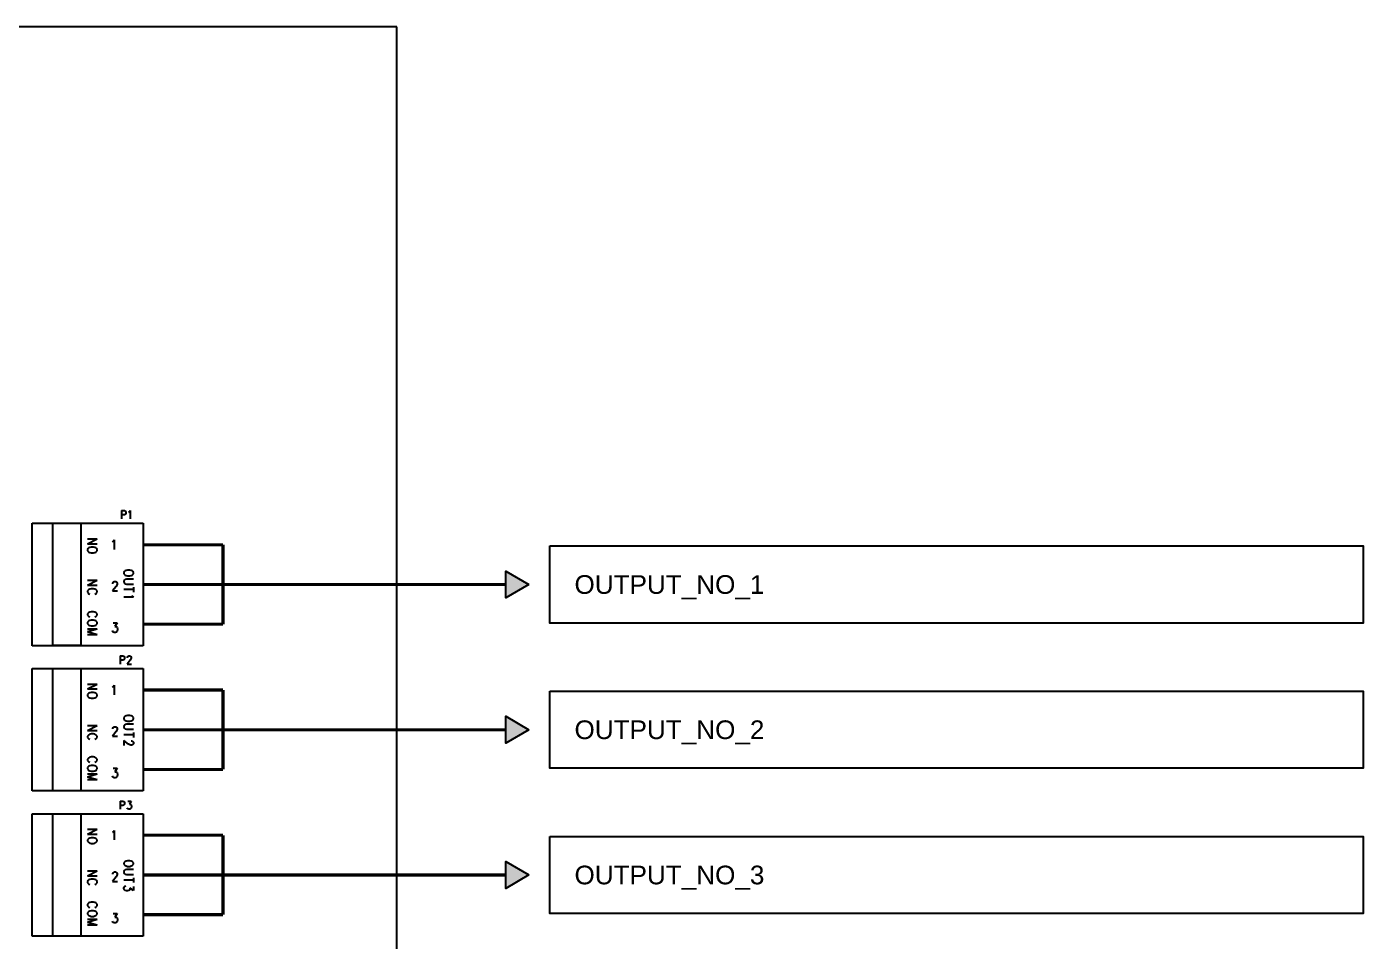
# Model space of a CAD drawing. Header units: millimetres. Extents: x 431884 to 533746, y -292344 to -203978.
# Drawn here: x 501546 to 533746, y -226016 to -203978 of the extents above; entities that cross this region are included whole.
import ezdxf
from ezdxf.enums import TextEntityAlignment as Align

# ---------------------------------------------------------------- set-up
doc = ezdxf.new("R2010")
doc.units = ezdxf.units.MM
doc.header["$LTSCALE"] = 12.5
doc.header["$MEASUREMENT"] = 0
doc.linetypes.add('HIDDEN', pattern=[0.375, 0.25, -0.125])
doc.layers.add('SST001026_PHO', color=9, linetype='Continuous')
doc.styles.get("Standard").update_dxf_attribs({"font": 'arial.ttf'})

# ---------------------------------------------------------------- blocks, each defined once
blk = doc.blocks.new('8-Way APC')
h = blk.add_hatch(color=256)
h.dxf.hatch_style = 1
h.paths.add_polyline_path([(513645, -217419), (513085, -217742), (513085, -217095)])
h = blk.add_hatch(color=256)
h.dxf.hatch_style = 1
h.paths.add_polyline_path([(513645, -220919), (513085, -221242), (513085, -220595)])
h = blk.add_hatch(color=256)
h.dxf.hatch_style = 1
h.paths.add_polyline_path([(513645, -224419), (513085, -224742), (513085, -224095)])
for points in [[(510464, -203978), (456008, -203978), (456008, -292344), (510464, -292344)], [(514145, -216490), (533746, -216490), (533746, -218347), (514145, -218347)], [(513645, -217419), (513085, -217742), (513085, -217095)], [(514145, -219990), (533746, -219990), (533746, -221847), (514145, -221847)], [(513645, -220919), (513085, -221242), (513085, -220595)], [(514145, -223490), (533746, -223490), (533746, -225347), (514145, -225347)], [(513645, -224419), (513085, -224742), (513085, -224095)]]:
    blk.add_lwpolyline(points, close=True)
at = {"linetype": 'HIDDEN', "const_width": 75}
for points in [[(504355, -216461), (506275, -216461)], [(506275, -216461), (506275, -218376)], [(504355, -217419), (506275, -217419)], [(506275, -217419), (513085, -217419)], [(504355, -218376), (506275, -218376)], [(504355, -219961), (506275, -219961)], [(506275, -219961), (506275, -221876)], [(504355, -220919), (506275, -220919)], [(506275, -220919), (513085, -220919)], [(504355, -221876), (506275, -221876)], [(504355, -223461), (506275, -223461)], [(506275, -223461), (506275, -225376)], [(504355, -224419), (506275, -224419)], [(506275, -224419), (513085, -224419)], [(504355, -225376), (506275, -225376)]]:
    blk.add_lwpolyline(points, dxfattribs=at)
at = {"layer": 'SST001026_PHO', "color": 0}
for p, q in [((503832, -215638), (503898, -215638)), ((503832, -215638), (503832, -215835)), ((503898, -215638), (503921, -215647)), ((503921, -215732), (503898, -215741)), ((503921, -215647), (503928, -215657)), ((503928, -215722), (503921, -215732)), ((503928, -215657), (503935, -215675)), ((503935, -215704), (503928, -215722)), ((503935, -215675), (503935, -215704)), ((504002, -215675), (504017, -215666)), ((504017, -215666), (504039, -215638)), ((504039, -215638), (504039, -215835)), ((501680, -218895), (501680, -215942)), ((501680, -215942), (504355, -215942)), ((502175, -218892), (502175, -215942)), ((502175, -215942), (502850, -215942)), ((502850, -215942), (502850, -218892)), ((503898, -215741), (503832, -215741)), ((504355, -215942), (504355, -218895)), ((503242, -216325), (503013, -216444)), ((503242, -216325), (503013, -216325)), ((503613, -216389), (503630, -216378)), ((503630, -216378), (503655, -216345)), ((503655, -216345), (503655, -216575)), ((503242, -216444), (503013, -216444)), ((503023, -216555), (503013, -216572)), ((503013, -216572), (503013, -216606)), ((503013, -216606), (503023, -216623)), ((503045, -216538), (503023, -216555)), ((503023, -216623), (503045, -216640)), ((503067, -216529), (503045, -216538)), ((503045, -216640), (503067, -216649)), ((503100, -216521), (503067, -216529)), ((503067, -216649), (503100, -216657)), ((503155, -216521), (503100, -216521)), ((503100, -216657), (503155, -216657)), ((503188, -216529), (503155, -216521)), ((503155, -216657), (503188, -216649)), ((503209, -216538), (503188, -216529)), ((503188, -216649), (503209, -216640)), ((503231, -216555), (503209, -216538)), ((503209, -216640), (503231, -216623)), ((503242, -216572), (503231, -216555)), ((503231, -216623), (503242, -216606)), ((503242, -216606), (503242, -216572)), ((503242, -217325), (503013, -217444)), ((503242, -217325), (503013, -217325)), ((503638, -217356), (503655, -217345)), ((503655, -217345), (503689, -217345)), ((503689, -217345), (503706, -217356)), ((503898, -217109), (503888, -217126)), ((503888, -217126), (503888, -217160)), ((503888, -217160), (503898, -217177)), ((503898, -217313), (503888, -217339)), ((503888, -217339), (503888, -217356)), ((503920, -217092), (503898, -217109)), ((503898, -217177), (503920, -217194)), ((503920, -217296), (503898, -217313)), ((503942, -217083), (503920, -217092)), ((503920, -217194), (503942, -217202)), ((503953, -217288), (503920, -217296)), ((503975, -217075), (503942, -217083)), ((503942, -217202), (503975, -217211)), ((504117, -217288), (503953, -217288)), ((504030, -217075), (503975, -217075)), ((503975, -217211), (504030, -217211)), ((504063, -217083), (504030, -217075)), ((504030, -217211), (504063, -217202)), ((504084, -217092), (504063, -217083)), ((504063, -217202), (504084, -217194)), ((504106, -217109), (504084, -217092)), ((504084, -217194), (504106, -217177)), ((504117, -217126), (504106, -217109)), ((504106, -217177), (504117, -217160)), ((504117, -217160), (504117, -217126)), ((503242, -217444), (503013, -217444)), ((503023, -217555), (503013, -217572)), ((503013, -217572), (503013, -217606)), ((503013, -217606), (503023, -217623)), ((503045, -217538), (503023, -217555)), ((503023, -217623), (503045, -217640)), ((503067, -217529), (503045, -217538)), ((503045, -217640), (503067, -217649)), ((503100, -217521), (503067, -217529)), ((503155, -217521), (503100, -217521)), ((503188, -217529), (503155, -217521)), ((503209, -217538), (503188, -217529)), ((503188, -217649), (503209, -217640)), ((503231, -217555), (503209, -217538)), ((503209, -217640), (503231, -217623)), ((503242, -217572), (503231, -217555)), ((503231, -217623), (503242, -217606)), ((503242, -217606), (503242, -217572)), ((503698, -217465), (503613, -217575)), ((503613, -217575), (503732, -217575)), ((503621, -217389), (503630, -217367)), ((503621, -217400), (503621, -217389)), ((503630, -217367), (503638, -217356)), ((503715, -217432), (503698, -217465)), ((503706, -217356), (503715, -217367)), ((503715, -217367), (503723, -217389)), ((503723, -217411), (503715, -217432)), ((503723, -217389), (503723, -217411)), ((503888, -217356), (503898, -217381)), ((504117, -217543), (503888, -217543)), ((503898, -217381), (503920, -217399)), ((503920, -217399), (503953, -217407)), ((503953, -217407), (504117, -217407)), ((504117, -217484), (504117, -217603)), ((504117, -217722), (503888, -217722)), ((504073, -217680), (504084, -217697)), ((504084, -217697), (504117, -217722)), ((503023, -218109), (503013, -218126)), ((503013, -218126), (503013, -218160)), ((503013, -218160), (503023, -218177)), ((503023, -218313), (503013, -218330)), ((503045, -218092), (503023, -218109)), ((503023, -218177), (503045, -218194)), ((503045, -218296), (503023, -218313)), ((503067, -218083), (503045, -218092)), ((503045, -218194), (503067, -218202)), ((503067, -218288), (503045, -218296)), ((503100, -218075), (503067, -218083)), ((503100, -218279), (503067, -218288)), ((503155, -218075), (503100, -218075)), ((503155, -218279), (503100, -218279)), ((503188, -218083), (503155, -218075)), ((503188, -218288), (503155, -218279)), ((503209, -218092), (503188, -218083)), ((503188, -218202), (503209, -218194)), ((503209, -218296), (503188, -218288)), ((503231, -218109), (503209, -218092)), ((503209, -218194), (503231, -218177)), ((503231, -218313), (503209, -218296)), ((503242, -218126), (503231, -218109)), ((503231, -218177), (503242, -218160)), ((503242, -218330), (503231, -218313)), ((503242, -218160), (503242, -218126)), ((503013, -218330), (503013, -218364)), ((503013, -218364), (503023, -218381)), ((503242, -218492), (503013, -218560)), ((503242, -218492), (503013, -218492)), ((503242, -218629), (503013, -218560)), ((503242, -218629), (503013, -218629)), ((503023, -218381), (503045, -218399)), ((503045, -218399), (503067, -218407)), ((503067, -218407), (503100, -218416)), ((503100, -218416), (503155, -218416)), ((503155, -218416), (503188, -218407)), ((503188, -218407), (503209, -218399)), ((503209, -218399), (503231, -218381)), ((503231, -218381), (503242, -218364)), ((503242, -218364), (503242, -218330)), ((503621, -218553), (503613, -218531)), ((503630, -218564), (503621, -218553)), ((503630, -218345), (503723, -218345)), ((503655, -218575), (503630, -218564)), ((503681, -218575), (503655, -218575)), ((503723, -218345), (503672, -218432)), ((503672, -218432), (503698, -218432)), ((503706, -218564), (503681, -218575)), ((503698, -218432), (503715, -218443)), ((503723, -218542), (503706, -218564)), ((503715, -218443), (503723, -218454)), ((503723, -218454), (503732, -218487)), ((503732, -218509), (503723, -218542)), ((503732, -218487), (503732, -218509)), ((504355, -218895), (501680, -218895)), ((502850, -218892), (502175, -218892)), ((503799, -219138), (503865, -219138)), ((503799, -219138), (503799, -219335)), ((503865, -219241), (503799, -219241)), ((503865, -219138), (503887, -219147)), ((503887, -219232), (503865, -219241)), ((503887, -219147), (503895, -219157)), ((503895, -219222), (503887, -219232)), ((503895, -219157), (503902, -219175)), ((503902, -219204), (503895, -219222)), ((503902, -219175), (503902, -219204)), ((504042, -219241), (503969, -219335)), ((503976, -219175), (503983, -219157)), ((503976, -219185), (503976, -219175)), ((503983, -219157), (503991, -219147)), ((503991, -219147), (504005, -219138)), ((504005, -219138), (504035, -219138)), ((504035, -219138), (504050, -219147)), ((504057, -219213), (504042, -219241)), ((504050, -219147), (504057, -219157)), ((504057, -219157), (504065, -219175)), ((504065, -219194), (504057, -219213)), ((504065, -219175), (504065, -219194)), ((501680, -222395), (501680, -219442)), ((501680, -219442), (504355, -219442)), ((502175, -222392), (502175, -219442)), ((502175, -219442), (502850, -219442)), ((502850, -219442), (502850, -222392)), ((503969, -219335), (504072, -219335)), ((504355, -219442), (504355, -222395)), ((503242, -219825), (503013, -219944)), ((503242, -219825), (503013, -219825)), ((503613, -219889), (503630, -219878)), ((503630, -219878), (503655, -219845)), ((503655, -219845), (503655, -220075)), ((503242, -219944), (503013, -219944)), ((503023, -220055), (503013, -220072)), ((503013, -220072), (503013, -220106)), ((503013, -220106), (503023, -220123)), ((503045, -220038), (503023, -220055)), ((503023, -220123), (503045, -220140)), ((503067, -220029), (503045, -220038)), ((503045, -220140), (503067, -220149)), ((503100, -220021), (503067, -220029)), ((503067, -220149), (503100, -220157)), ((503155, -220021), (503100, -220021)), ((503100, -220157), (503155, -220157)), ((503188, -220029), (503155, -220021)), ((503155, -220157), (503188, -220149)), ((503209, -220038), (503188, -220029)), ((503188, -220149), (503209, -220140)), ((503231, -220055), (503209, -220038)), ((503209, -220140), (503231, -220123)), ((503242, -220072), (503231, -220055)), ((503231, -220123), (503242, -220106)), ((503242, -220106), (503242, -220072)), ((503242, -220825), (503013, -220944)), ((503242, -220825), (503013, -220825)), ((503621, -220889), (503630, -220867)), ((503621, -220900), (503621, -220889)), ((503630, -220867), (503638, -220856)), ((503638, -220856), (503655, -220845)), ((503655, -220845), (503689, -220845)), ((503689, -220845), (503706, -220856)), ((503706, -220856), (503715, -220867)), ((503715, -220867), (503723, -220889)), ((503723, -220889), (503723, -220911)), ((503898, -220609), (503888, -220626)), ((503888, -220626), (503888, -220660)), ((503888, -220660), (503898, -220677)), ((503898, -220813), (503888, -220839)), ((503888, -220839), (503888, -220856)), ((503888, -220856), (503898, -220881)), ((503920, -220592), (503898, -220609)), ((503898, -220677), (503920, -220694)), ((503920, -220796), (503898, -220813)), ((503898, -220881), (503920, -220899)), ((503942, -220583), (503920, -220592)), ((503920, -220694), (503942, -220702)), ((503953, -220788), (503920, -220796)), ((503975, -220575), (503942, -220583)), ((503942, -220702), (503975, -220711)), ((504117, -220788), (503953, -220788)), ((504030, -220575), (503975, -220575)), ((503975, -220711), (504030, -220711)), ((504063, -220583), (504030, -220575)), ((504030, -220711), (504063, -220702)), ((504084, -220592), (504063, -220583)), ((504063, -220702), (504084, -220694)), ((504106, -220609), (504084, -220592)), ((504084, -220694), (504106, -220677)), ((504117, -220626), (504106, -220609)), ((504106, -220677), (504117, -220660)), ((504117, -220660), (504117, -220626)), ((503242, -220944), (503013, -220944)), ((503023, -221055), (503013, -221072)), ((503013, -221072), (503013, -221106)), ((503013, -221106), (503023, -221123)), ((503045, -221038), (503023, -221055)), ((503023, -221123), (503045, -221140)), ((503067, -221029), (503045, -221038)), ((503045, -221140), (503067, -221149)), ((503100, -221021), (503067, -221029)), ((503155, -221021), (503100, -221021)), ((503188, -221029), (503155, -221021)), ((503209, -221038), (503188, -221029)), ((503188, -221149), (503209, -221140)), ((503231, -221055), (503209, -221038)), ((503209, -221140), (503231, -221123)), ((503242, -221072), (503231, -221055)), ((503231, -221123), (503242, -221106)), ((503242, -221106), (503242, -221072)), ((503698, -220965), (503613, -221075)), ((503613, -221075), (503732, -221075)), ((503715, -220932), (503698, -220965)), ((503723, -220911), (503715, -220932)), ((504117, -221043), (503888, -221043)), ((503997, -221265), (503888, -221180)), ((503888, -221180), (503888, -221299)), ((503920, -220899), (503953, -220907)), ((503953, -220907), (504117, -220907)), ((504063, -221188), (504073, -221188)), ((504073, -221188), (504095, -221197)), ((504095, -221197), (504106, -221205)), ((504106, -221205), (504117, -221222)), ((504117, -220984), (504117, -221103)), ((504030, -221282), (503997, -221265)), ((504052, -221291), (504030, -221282)), ((504073, -221291), (504052, -221291)), ((504095, -221282), (504073, -221291)), ((504106, -221274), (504095, -221282)), ((504117, -221256), (504106, -221274)), ((504117, -221222), (504117, -221256)), ((503023, -221609), (503013, -221626)), ((503013, -221626), (503013, -221660)), ((503013, -221660), (503023, -221677)), ((503023, -221813), (503013, -221830)), ((503013, -221830), (503013, -221864)), ((503045, -221592), (503023, -221609)), ((503023, -221677), (503045, -221694)), ((503045, -221796), (503023, -221813)), ((503067, -221583), (503045, -221592)), ((503045, -221694), (503067, -221702)), ((503067, -221788), (503045, -221796)), ((503100, -221575), (503067, -221583)), ((503100, -221779), (503067, -221788)), ((503155, -221575), (503100, -221575)), ((503155, -221779), (503100, -221779)), ((503188, -221583), (503155, -221575)), ((503188, -221788), (503155, -221779)), ((503209, -221592), (503188, -221583)), ((503188, -221702), (503209, -221694)), ((503209, -221796), (503188, -221788)), ((503231, -221609), (503209, -221592)), ((503209, -221694), (503231, -221677)), ((503231, -221813), (503209, -221796)), ((503242, -221626), (503231, -221609)), ((503231, -221677), (503242, -221660)), ((503242, -221830), (503231, -221813)), ((503242, -221660), (503242, -221626)), ((503242, -221864), (503242, -221830)), ((503630, -221845), (503723, -221845)), ((503723, -221845), (503672, -221932)), ((503013, -221864), (503023, -221881)), ((503242, -221992), (503013, -222060)), ((503242, -221992), (503013, -221992)), ((503242, -222129), (503013, -222060)), ((503242, -222129), (503013, -222129)), ((503023, -221881), (503045, -221899)), ((503045, -221899), (503067, -221907)), ((503067, -221907), (503100, -221916)), ((503100, -221916), (503155, -221916)), ((503155, -221916), (503188, -221907)), ((503188, -221907), (503209, -221899)), ((503209, -221899), (503231, -221881)), ((503231, -221881), (503242, -221864)), ((503621, -222053), (503613, -222031)), ((503630, -222064), (503621, -222053)), ((503655, -222075), (503630, -222064)), ((503681, -222075), (503655, -222075)), ((503672, -221932), (503698, -221932)), ((503706, -222064), (503681, -222075)), ((503698, -221932), (503715, -221943)), ((503723, -222042), (503706, -222064)), ((503715, -221943), (503723, -221954)), ((503723, -221954), (503732, -221987)), ((503732, -222009), (503723, -222042)), ((503732, -221987), (503732, -222009)), ((504355, -222395), (501680, -222395)), ((502850, -222392), (502175, -222392)), ((503799, -222638), (503865, -222638)), ((503799, -222638), (503799, -222835)), ((503865, -222741), (503799, -222741)), ((503865, -222638), (503887, -222647)), ((503887, -222732), (503865, -222741)), ((503887, -222647), (503895, -222657)), ((503895, -222722), (503887, -222732)), ((503895, -222657), (503902, -222675)), ((503902, -222704), (503895, -222722)), ((503902, -222675), (503902, -222704)), ((503976, -222816), (503969, -222797)), ((503983, -222825), (503976, -222816)), ((503983, -222638), (504065, -222638)), ((504065, -222638), (504020, -222713)), ((504020, -222713), (504042, -222713)), ((504042, -222713), (504057, -222722)), ((504065, -222807), (504050, -222825)), ((504057, -222722), (504065, -222732)), ((504065, -222732), (504072, -222760)), ((504072, -222779), (504065, -222807)), ((504072, -222760), (504072, -222779)), ((501680, -225895), (501680, -222942)), ((501680, -222942), (504355, -222942)), ((502175, -225892), (502175, -222942)), ((502175, -222942), (502850, -222942)), ((502850, -222942), (502850, -225892)), ((504005, -222835), (503983, -222825)), ((504028, -222835), (504005, -222835)), ((504050, -222825), (504028, -222835)), ((504355, -222942), (504355, -225895)), ((503242, -223325), (503013, -223444)), ((503242, -223325), (503013, -223325)), ((503242, -223444), (503013, -223444)), ((503613, -223389), (503630, -223378)), ((503630, -223378), (503655, -223345)), ((503655, -223345), (503655, -223575)), ((503023, -223555), (503013, -223572)), ((503013, -223572), (503013, -223606)), ((503013, -223606), (503023, -223623)), ((503045, -223538), (503023, -223555)), ((503023, -223623), (503045, -223640)), ((503067, -223529), (503045, -223538)), ((503045, -223640), (503067, -223649)), ((503100, -223521), (503067, -223529)), ((503067, -223649), (503100, -223657)), ((503155, -223521), (503100, -223521)), ((503100, -223657), (503155, -223657)), ((503188, -223529), (503155, -223521)), ((503155, -223657), (503188, -223649)), ((503209, -223538), (503188, -223529)), ((503188, -223649), (503209, -223640)), ((503231, -223555), (503209, -223538)), ((503209, -223640), (503231, -223623)), ((503242, -223572), (503231, -223555)), ((503231, -223623), (503242, -223606)), ((503242, -223606), (503242, -223572)), ((503898, -224109), (503888, -224126)), ((503920, -224092), (503898, -224109)), ((503942, -224083), (503920, -224092)), ((503975, -224075), (503942, -224083)), ((504030, -224075), (503975, -224075)), ((504063, -224083), (504030, -224075)), ((504084, -224092), (504063, -224083)), ((504106, -224109), (504084, -224092)), ((504117, -224126), (504106, -224109)), ((503242, -224325), (503013, -224444)), ((503242, -224325), (503013, -224325)), ((503621, -224389), (503630, -224367)), ((503621, -224400), (503621, -224389)), ((503630, -224367), (503638, -224356)), ((503638, -224356), (503655, -224345)), ((503655, -224345), (503689, -224345)), ((503689, -224345), (503706, -224356)), ((503715, -224432), (503698, -224465)), ((503706, -224356), (503715, -224367)), ((503715, -224367), (503723, -224389)), ((503723, -224411), (503715, -224432)), ((503723, -224389), (503723, -224411)), ((503888, -224126), (503888, -224160)), ((503888, -224160), (503898, -224177)), ((503898, -224313), (503888, -224339)), ((503888, -224339), (503888, -224356)), ((503888, -224356), (503898, -224381)), ((503898, -224177), (503920, -224194)), ((503920, -224296), (503898, -224313)), ((503898, -224381), (503920, -224399)), ((503920, -224194), (503942, -224202)), ((503953, -224288), (503920, -224296)), ((503920, -224399), (503953, -224407)), ((503942, -224202), (503975, -224211)), ((504117, -224288), (503953, -224288)), ((503953, -224407), (504117, -224407)), ((503975, -224211), (504030, -224211)), ((504030, -224211), (504063, -224202)), ((504063, -224202), (504084, -224194)), ((504084, -224194), (504106, -224177)), ((504106, -224177), (504117, -224160)), ((504117, -224160), (504117, -224126)), ((503242, -224444), (503013, -224444)), ((503023, -224555), (503013, -224572)), ((503013, -224572), (503013, -224606)), ((503013, -224606), (503023, -224623)), ((503045, -224538), (503023, -224555)), ((503023, -224623), (503045, -224640)), ((503067, -224529), (503045, -224538)), ((503045, -224640), (503067, -224649)), ((503100, -224521), (503067, -224529)), ((503155, -224521), (503100, -224521)), ((503188, -224529), (503155, -224521)), ((503209, -224538), (503188, -224529)), ((503188, -224649), (503209, -224640)), ((503231, -224555), (503209, -224538)), ((503209, -224640), (503231, -224623)), ((503242, -224572), (503231, -224555)), ((503231, -224623), (503242, -224606)), ((503242, -224606), (503242, -224572)), ((503698, -224465), (503613, -224575)), ((503613, -224575), (503732, -224575)), ((504117, -224543), (503888, -224543)), ((503888, -224722), (503898, -224697)), ((503888, -224748), (503888, -224722)), ((503898, -224774), (503888, -224748)), ((503898, -224697), (503909, -224688)), ((503909, -224688), (503931, -224680)), ((504030, -224739), (504030, -224765)), ((504117, -224791), (504030, -224739)), ((504117, -224484), (504117, -224603)), ((504117, -224697), (504117, -224791)), ((503100, -225075), (503067, -225083)), ((503155, -225075), (503100, -225075)), ((503188, -225083), (503155, -225075)), ((503920, -224791), (503898, -224774)), ((503953, -224799), (503920, -224791)), ((503975, -224799), (503953, -224799)), ((504008, -224791), (503975, -224799)), ((504019, -224782), (504008, -224791)), ((504030, -224765), (504019, -224782)), ((503023, -225109), (503013, -225126)), ((503013, -225126), (503013, -225160)), ((503013, -225160), (503023, -225177)), ((503023, -225313), (503013, -225330)), ((503013, -225330), (503013, -225364)), ((503013, -225364), (503023, -225381)), ((503045, -225092), (503023, -225109)), ((503023, -225177), (503045, -225194)), ((503045, -225296), (503023, -225313)), ((503023, -225381), (503045, -225399)), ((503067, -225083), (503045, -225092)), ((503045, -225194), (503067, -225202)), ((503067, -225288), (503045, -225296)), ((503045, -225399), (503067, -225407)), ((503100, -225279), (503067, -225288)), ((503155, -225279), (503100, -225279)), ((503188, -225288), (503155, -225279)), ((503209, -225092), (503188, -225083)), ((503188, -225202), (503209, -225194)), ((503209, -225296), (503188, -225288)), ((503188, -225407), (503209, -225399)), ((503231, -225109), (503209, -225092)), ((503209, -225194), (503231, -225177)), ((503231, -225313), (503209, -225296)), ((503209, -225399), (503231, -225381)), ((503242, -225126), (503231, -225109)), ((503231, -225177), (503242, -225160)), ((503242, -225330), (503231, -225313)), ((503231, -225381), (503242, -225364)), ((503242, -225160), (503242, -225126)), ((503242, -225364), (503242, -225330)), ((503630, -225345), (503723, -225345)), ((503723, -225345), (503672, -225432)), ((503242, -225492), (503013, -225560)), ((503242, -225492), (503013, -225492)), ((503242, -225629), (503013, -225560)), ((503242, -225629), (503013, -225629)), ((503067, -225407), (503100, -225416)), ((503100, -225416), (503155, -225416)), ((503155, -225416), (503188, -225407)), ((503621, -225553), (503613, -225531)), ((503630, -225564), (503621, -225553)), ((503655, -225575), (503630, -225564)), ((503681, -225575), (503655, -225575)), ((503672, -225432), (503698, -225432)), ((503706, -225564), (503681, -225575)), ((503698, -225432), (503715, -225443)), ((503723, -225542), (503706, -225564)), ((503715, -225443), (503723, -225454)), ((503723, -225454), (503732, -225487)), ((503732, -225509), (503723, -225542)), ((503732, -225487), (503732, -225509)), ((504355, -225895), (501680, -225895)), ((502850, -225892), (502175, -225892))]:
    blk.add_line(p, q, dxfattribs=at)
for tag, p in [('OUTPUT_NO_1', (514743, -217419)), ('INPUT_NO_1', (432481, -218204)), ('OUTPUT_NO_2', (514743, -220919)), ('INPUT_NO_2', (432481, -221204)), ('INPUT_NO_3', (432481, -224204)), ('OUTPUT_NO_3', (514743, -224419)), ('INPUT_NO_4', (432481, -227204)), ('OUTPUT_NO_4', (514743, -227919)), ('INPUT_NO_5', (432481, -230204)), ('OUTPUT_NO_5', (514743, -231419)), ('INPUT_NO_6', (432481, -233204)), ('OUTPUT_NO_6', (514743, -234919)), ('INPUT_NO_7', (432481, -236204)), ('OUTPUT_NO_7', (514743, -238419)), ('INPUT_NO_8', (432481, -239204)), ('OUTPUT_NO_8', (514743, -241919)), ('MAIN_BATTERY', (514738, -247970)), ('MAINS_FAIL', (514738, -263984)), ('EXP_POWER', (432481, -265181)), ('RS232_1', (514743, -268207)), ('READER_1', (432481, -270683)), ('RS485_1', (514743, -273957)), ('RS485_2', (514743, -279707)), ('AUX_POWER_OUT', (432481, -280936))]:
    blk.add_attdef(tag, text='', height=450).set_placement(p, align=Align.MIDDLE_LEFT)

msp = doc.modelspace()

# ---------------------------------------------------------------- block references
ref = msp.add_blockref('8-Way APC', (0, 0))
ref.add_attrib('OUTPUT_NO_3', 'OUTPUT_NO_3', dxfattribs={"height": 450}).set_placement((514743, -224419), align=Align.MIDDLE_LEFT)
ref.add_attrib('OUTPUT_NO_2', 'OUTPUT_NO_2', dxfattribs={"height": 450}).set_placement((514743, -220919), align=Align.MIDDLE_LEFT)
ref.add_attrib('OUTPUT_NO_1', 'OUTPUT_NO_1', dxfattribs={"height": 450}).set_placement((514743, -217419), align=Align.MIDDLE_LEFT)

doc.saveas('drawing.dxf')
